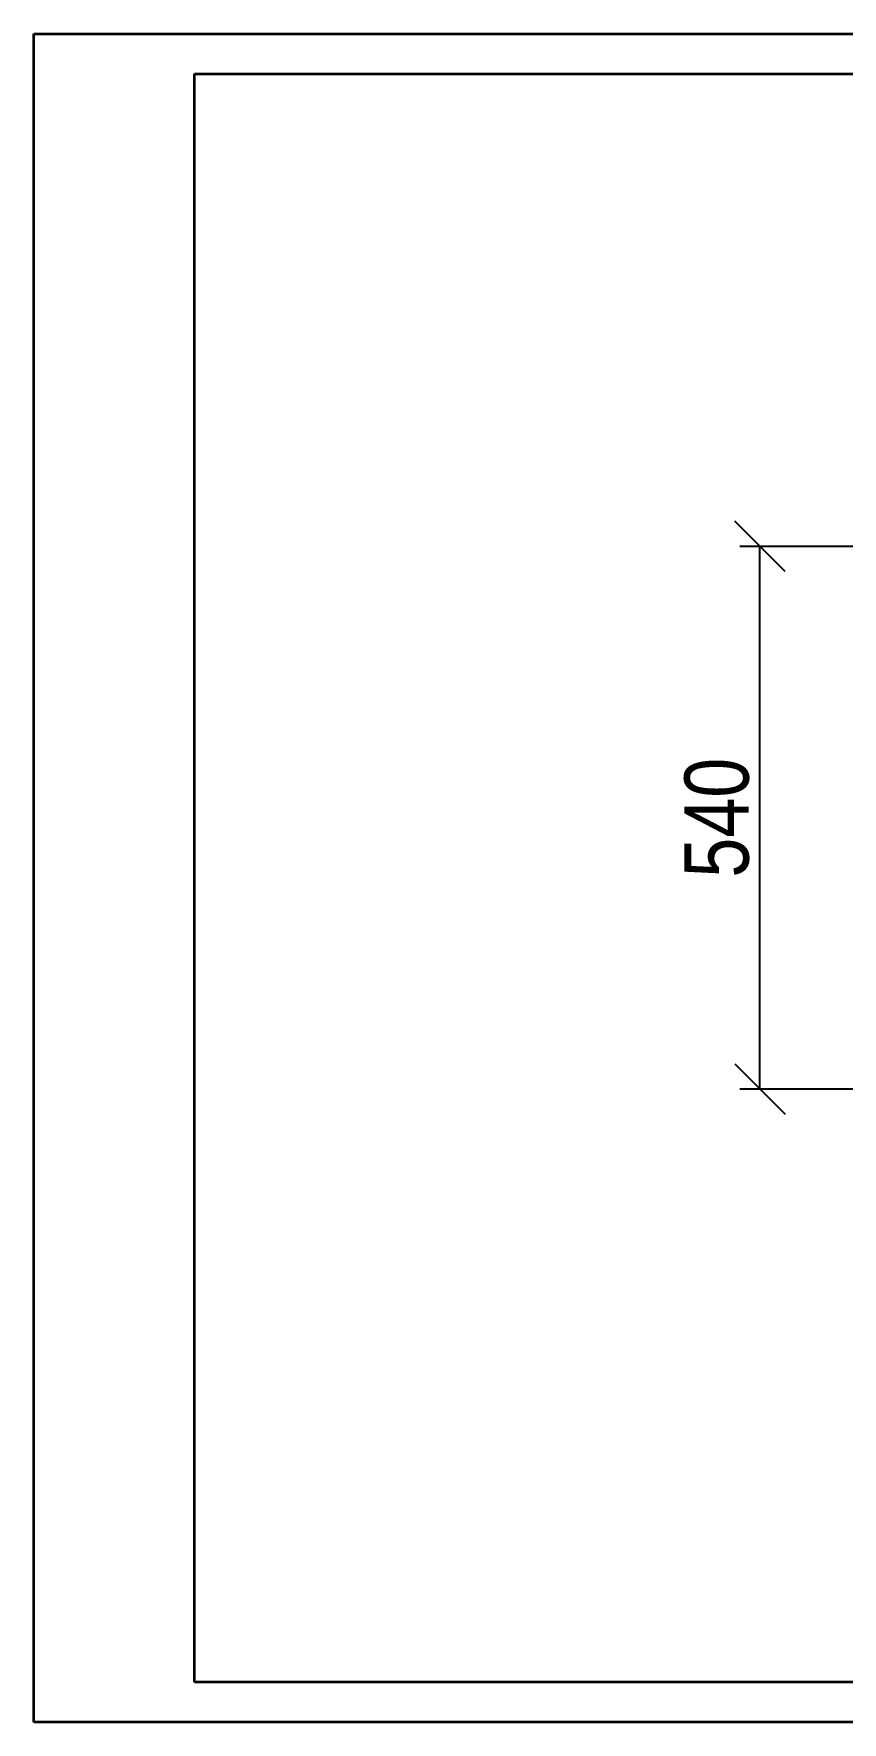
# Model space of a CAD drawing. Header units: millimetres. Extents: x 0 to 2376, y 0 to 1680.
# Drawn here: x 0 to 805, y 0 to 1680 of the extents above; entities that cross this region are included whole.
import ezdxf

# ---------------------------------------------------------------- set-up
doc = ezdxf.new("R2010")
doc.units = ezdxf.units.MM
doc.layers.get('0').update_dxf_attribs({"lineweight": 35})
doc.layers.add('Размеры', color=5, linetype='Continuous', lineweight=9)
doc.styles.add('Размер', font='arial.ttf', dxfattribs={"width": 0.8})
doc.dimstyles.new('M 1-1_h36_(M 1-8)', dxfattribs={"dimscale": 2, "dimtxt": 32, "dimasz": 25, "dimexe": 10, "dimexo": 5, "dimgap": 5, "dimtad": 1, "dimdec": 0, "dimtxsty": 'Размер', "dimblk": 'OBLIQUE', "dimcen": 2.5, "dimadec": 0, "dimazin": 0, "dimtfac": 1, "dimtdec": 0, "dimtmove": 0, "dimatfit": 3, "dimfxl": 0, "dimarcsym": 0})

# ---------------------------------------------------------------- blocks, each defined once
blk = doc.blocks.new('A$C49AA496E')
for p, q in [((0, 0), (0, 210)), ((0, 210), (297, 210)), ((20, 5), (20, 205)), ((20, 205), (292, 205)), ((292, 5), (20, 5)), ((297, 0), (0, 0))]:
    blk.add_line(p, q)
blk = doc.blocks.new('_Oblique')
at = {"color": 0, "linetype": 'ByBlock', "lineweight": -2}
blk.add_line((-0.5, -0.5), (0.5, 0.5), dxfattribs=at)
blk = doc.blocks.new('*D50')
at = {"layer": 'Defpoints', "color": 0, "transparency": 16777216}
for p in [(723, 1170), (843, 1170), (843, 630)]:
    blk.add_point(p, dxfattribs=at)
at = {"layer": 'Размеры', "color": 0, "lineweight": -2, "transparency": 16777216}
for p, q in [((833, 1170), (703, 1170)), ((723, 630), (723, 1170)), ((833, 630), (703, 630))]:
    blk.add_line(p, q, dxfattribs=at)
at = {"layer": 'Размеры', "color": 0, "lineweight": -2, "transparency": 16777216, "xscale": 50, "yscale": 50, "zscale": 50}
for p, rotation in [((723, 1170), 90), ((723, 630), 270)]:
    blk.add_blockref('_Oblique', p, dxfattribs=dict(at, rotation=rotation))
at = {"layer": 'Размеры', "color": 0, "transparency": 16777216, "insert": (680.3, 900), "char_height": 64, "attachment_point": 5, "rotation": 90, "style": 'Размер'}
blk.add_mtext('540', dxfattribs=at)

msp = doc.modelspace()

# ---------------------------------------------------------------- block references
at = {"xscale": 8, "yscale": 8, "zscale": 8}
msp.add_blockref('A$C49AA496E', (0, 0), dxfattribs=at)

# ---------------------------------------------------------------- dimensions: what is measured, and where the dimension line sits
at = {"layer": 'Размеры'}
dim = msp.add_linear_dim(base=(723, 1170), p1=(843, 630), p2=(843, 1170), angle=90, dimstyle='M 1-1_h36_(M 1-8)', dxfattribs=at)
dim.commit()
dim.dimension.update_dxf_attribs({"geometry": '*D50', "text_midpoint": (680.3, 900)})

doc.saveas('drawing.dxf')
